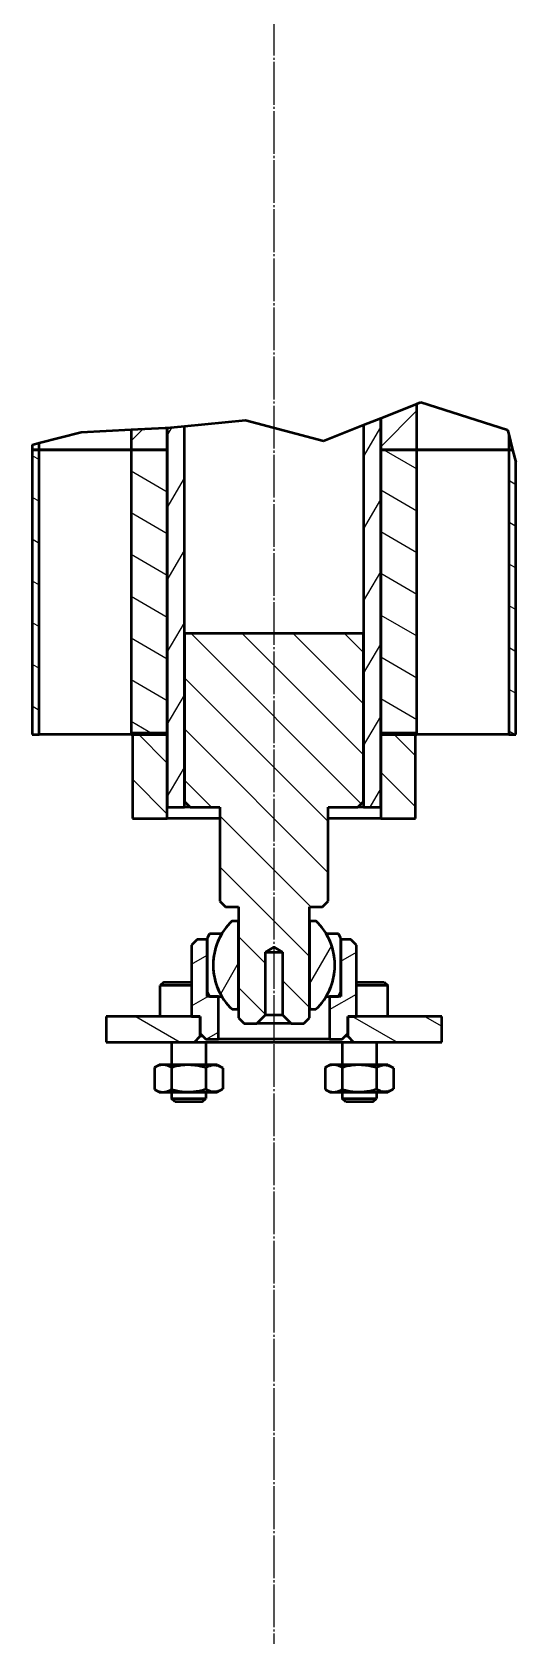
# Model space of a CAD drawing. Header units: millimetres. Extents: x 6662 to 10710, y 10182 to 13222.
# Drawn here: x 10540 to 10710, y 11380 to 11946 of the extents above; entities that cross this region are included whole.
import ezdxf

# ---------------------------------------------------------------- set-up
doc = ezdxf.new("R2010")
doc.units = ezdxf.units.MM
doc.linetypes.add('JIS_08_15', pattern=[17.25, 15, -0.75, 0.75, -0.75])
for name, color, linetype, lineweight in [('ハッチング', 20, 'Continuous', 25), ('中心線', 4, 'JIS_08_15', 25), ('外形線', 7, 'Continuous', 50), ('破断線', 3, 'Continuous', 50)]:
    doc.layers.add(name, color=color, linetype=linetype, lineweight=lineweight)
pattern_1 = [(135, (9770.17, 11303.131), (-8.98025, -8.98025), [])]
pattern_2 = [(225, (9770.17, 11303.131), (8.98025, -8.98025), [])]
pattern_3 = [(150, (9770.17, 11303.131), (-6.35, -10.99852), [])]
pattern_4 = [(240, (9770.17, 11303.131), (10.99852, -6.35), [])]
pattern_5 = [(210, (9770.17, 11303.131), (6.35, -10.99852), [])]

msp = doc.modelspace()

# ---------------------------------------------------------------- hatches: boundary and pattern name
at = {"layer": 'ハッチング'}
h = msp.add_hatch(dxfattribs=at)
h.set_pattern_fill('ANSI31', color=256, scale=101.599979, angle=180, style=0)
h.set_pattern_definition(pattern_2)
h.paths.add_polyline_path([(10675.2, 11815.4), (10662.45, 11810.33), (10662.45, 11799.23), (10675.2, 11799.23)])
h = msp.add_hatch(dxfattribs=at)
h.set_pattern_fill('ANSI31', color=256, scale=101.599979, angle=180, style=0)
h.set_pattern_definition(pattern_2)
h.paths.add_polyline_path([(10586.64, 11806.91), (10574.7, 11806.3), (10574.7, 11799.23), (10587.45, 11799.23), (10587.45, 11806.99)])
h = msp.add_hatch(dxfattribs=at)
h.set_pattern_fill('ANSI31', color=256, scale=101.599979, angle=195, style=0)
h.set_pattern_definition(pattern_4)
h.paths.add_polyline_path([(10593.45, 11807.58), (10587.45, 11806.99), (10587.45, 11673.73), (10593.45, 11673.73)])
h = msp.add_hatch(dxfattribs=at)
h.set_pattern_fill('ANSI31', color=256, scale=101.599979, angle=195, style=0)
h.set_pattern_definition(pattern_4)
h.paths.add_polyline_path([(10662.45, 11810.33), (10656.45, 11807.95), (10656.45, 11673.73), (10662.45, 11673.73)])
h = msp.add_hatch(dxfattribs=at)
h.set_pattern_fill('ANSI31', color=256, scale=101.599979, angle=105, style=0)
h.set_pattern_definition(pattern_3)
h.paths.add_polyline_path([(10539.95, 11799.23), (10539.95, 11699.23), (10542.45, 11699.23), (10542.45, 11799.23)])
h = msp.add_hatch(dxfattribs=at)
h.set_pattern_fill('ANSI31', color=256, scale=101.599979, angle=105, style=0)
h.set_pattern_definition(pattern_3)
h.paths.add_polyline_path([(10574.7, 11799.23), (10574.7, 11699.23), (10587.45, 11699.23), (10587.45, 11799.23)])
h = msp.add_hatch(dxfattribs=at)
h.set_pattern_fill('ANSI31', color=256, scale=101.599979, angle=105, style=0)
h.set_pattern_definition(pattern_3)
h.paths.add_polyline_path([(10675.2, 11699.23), (10675.2, 11799.23), (10662.45, 11799.23), (10662.45, 11699.23)])
h = msp.add_hatch(dxfattribs=at)
h.set_pattern_fill('ANSI31', color=256, scale=101.599979, angle=105, style=0)
h.set_pattern_definition(pattern_3)
h.paths.add_polyline_path([(10709.95, 11794.85), (10708.83, 11799.23), (10707.45, 11799.23), (10707.45, 11699.23), (10709.95, 11699.23)])
h = msp.add_hatch(dxfattribs=at)
h.set_pattern_fill('ANSI31', color=256, scale=101.599979, angle=90, style=0)
h.set_pattern_definition(pattern_1)
h.paths.add_polyline_path([(10612.45, 11599.73), (10614.45, 11597.73), (10618.95, 11597.73), (10621.95, 11600.73), (10621.95, 11622.73), (10624.92, 11624.51), (10624.94, 11624.52), (10624.94, 11624.53), (10624.95, 11624.53), (10624.95, 11624.53), (10624.95, 11624.53), (10624.95, 11624.53), (10624.95, 11624.53), (10624.95, 11624.53), (10624.95, 11624.53), (10624.95, 11624.53), (10624.95, 11624.53), (10624.95, 11624.53), (10624.95, 11624.53), (10624.95, 11624.53), (10624.96, 11624.53), (10624.96, 11624.53), (10624.96, 11624.53), (10624.96, 11624.53), (10624.96, 11624.53), (10624.96, 11624.53), (10624.97, 11624.52), (10624.99, 11624.51), (10627.95, 11622.73), (10627.95, 11600.73), (10630.95, 11597.73), (10635.45, 11597.73), (10637.45, 11599.73), (10637.45, 11638.73), (10641.95, 11638.73), (10643.95, 11640.73), (10643.95, 11673.73), (10654.45, 11673.73), (10656.45, 11675.73), (10656.45, 11734.73), (10593.45, 11734.73), (10593.45, 11675.73), (10595.45, 11673.73), (10605.95, 11673.73), (10605.95, 11640.73), (10607.95, 11638.73), (10612.45, 11638.73)])
h = msp.add_hatch(dxfattribs=at)
h.set_pattern_fill('ANSI31', color=256, scale=101.599979, angle=90, style=0)
h.set_pattern_definition(pattern_1)
h.paths.add_polyline_path([(10662.45, 11699.73), (10662.45, 11669.73), (10674.7, 11669.73), (10674.7, 11699.73)])
h = msp.add_hatch(dxfattribs=at)
h.set_pattern_fill('ANSI31', color=256, scale=101.599979, angle=195, style=0)
h.set_pattern_definition(pattern_4)
h.paths.add_polyline_path([(10611.95, 11602.73), (10612.45, 11603.23), (10612.45, 11633.73), (10610.2, 11633.73), (10607.04, 11629.93), (10604.83, 11625.51), (10603.7, 11620.7), (10603.7, 11615.76), (10604.83, 11610.95), (10607.04, 11606.53), (10610.2, 11602.73)])
h = msp.add_hatch(dxfattribs=at)
h.set_pattern_fill('ANSI31', color=256, scale=101.599979, angle=195, style=0)
h.set_pattern_definition(pattern_4)
h.paths.add_polyline_path([(10637.45, 11603.23), (10637.95, 11602.73), (10639.7, 11602.73), (10642.87, 11606.53), (10645.07, 11610.95), (10646.21, 11615.76), (10646.21, 11620.7), (10645.07, 11625.51), (10642.87, 11629.93), (10639.7, 11633.73), (10637.45, 11633.73)])
h = msp.add_hatch(dxfattribs=at)
h.set_pattern_fill('ANSI31', color=256, scale=101.599979, angle=165, style=0)
h.set_pattern_definition(pattern_5)
h.paths.add_polyline_path([(10597.95, 11627.23), (10595.95, 11625.23), (10595.95, 11600.23), (10598.95, 11600.23), (10598.95, 11594.23), (10600.95, 11592.23), (10605.45, 11592.23), (10605.45, 11607.23), (10601.45, 11607.23), (10601.45, 11627.23)])
h = msp.add_hatch(dxfattribs=at)
h.set_pattern_fill('ANSI31', color=256, scale=101.599979, angle=165, style=0)
h.set_pattern_definition(pattern_5)
h.paths.add_polyline_path([(10653.95, 11625.23), (10651.95, 11627.23), (10648.45, 11627.23), (10648.45, 11607.23), (10644.45, 11607.23), (10644.45, 11592.23), (10648.95, 11592.23), (10650.95, 11594.23), (10650.95, 11600.23), (10653.95, 11600.23)])
h = msp.add_hatch(dxfattribs=at)
h.set_pattern_fill('ANSI31', color=256, scale=101.599979, angle=105, style=0)
h.set_pattern_definition(pattern_3)
h.paths.add_polyline_path([(10565.95, 11591.23), (10596.95, 11591.23), (10598.95, 11593.23), (10598.95, 11600.23), (10565.95, 11600.23)])
h = msp.add_hatch(dxfattribs=at)
h.set_pattern_fill('ANSI31', color=256, scale=101.599979, angle=105, style=0)
h.set_pattern_definition(pattern_3)
h.paths.add_polyline_path([(10683.95, 11591.23), (10683.95, 11600.23), (10650.95, 11600.23), (10650.95, 11593.23), (10652.95, 11591.23)])

# ---------------------------------------------------------------- linework, layer by layer
for p, q in [((10587.45, 11689.2), (10576.92, 11699.73)), ((10587.45, 11671.24), (10575.2, 11683.49))]:
    msp.add_line(p, q, dxfattribs=at)
at = {"layer": '中心線'}
msp.add_line((10624.95, 12263.19), (10624.95, 11379.88), dxfattribs=at)
at = {"layer": '外形線'}
for p, q in [((10675.2, 11799.23), (10675.2, 11815.4)), ((10587.45, 11799.23), (10587.45, 11806.99)), ((10587.45, 11806.99), (10587.45, 11673.73)), ((10593.45, 11673.73), (10593.45, 11807.58)), ((10656.45, 11807.95), (10656.45, 11673.73)), ((10662.45, 11810.33), (10662.45, 11799.23)), ((10662.45, 11673.73), (10662.45, 11810.33)), ((10542.45, 11799.23), (10542.45, 11801.64)), ((10574.7, 11806.3), (10574.7, 11799.23)), ((10707.45, 11804.62), (10707.45, 11799.23)), ((10539.95, 11801), (10539.95, 11799.23)), ((10539.95, 11799.23), (10539.95, 11699.23)), ((10542.45, 11799.23), (10539.95, 11799.23)), ((10539.95, 11799.23), (10542.45, 11799.23)), ((10542.45, 11699.23), (10542.45, 11799.23)), ((10542.45, 11799.23), (10574.7, 11799.23)), ((10574.7, 11799.23), (10542.45, 11799.23)), ((10587.45, 11799.23), (10574.7, 11799.23)), ((10574.7, 11799.23), (10574.7, 11699.23)), ((10574.7, 11799.23), (10587.45, 11799.23)), ((10587.45, 11699.23), (10587.45, 11799.23)), ((10587.45, 11799.23), (10587.45, 11799.23)), ((10587.45, 11799.23), (10587.45, 11799.23)), ((10662.45, 11799.23), (10662.45, 11699.23)), ((10675.2, 11799.23), (10662.45, 11799.23)), ((10662.45, 11799.23), (10675.2, 11799.23)), ((10675.2, 11699.23), (10675.2, 11799.23)), ((10675.2, 11799.23), (10707.45, 11799.23)), ((10707.45, 11799.23), (10675.2, 11799.23)), ((10707.45, 11799.23), (10707.45, 11699.23)), ((10708.83, 11799.23), (10707.45, 11799.23)), ((10707.45, 11799.23), (10708.83, 11799.23)), ((10709.95, 11699.23), (10709.95, 11794.85)), ((10593.45, 11734.73), (10593.45, 11675.73)), ((10656.45, 11734.73), (10593.45, 11734.73)), ((10656.45, 11675.73), (10656.45, 11734.73)), ((10575.2, 11699.73), (10575.2, 11669.73)), ((10587.45, 11699.73), (10575.2, 11699.73)), ((10587.45, 11669.73), (10587.45, 11699.73)), ((10674.7, 11699.73), (10662.45, 11699.73)), ((10662.45, 11699.73), (10662.45, 11669.73)), ((10674.7, 11669.73), (10674.7, 11699.73)), ((10539.95, 11699.23), (10542.45, 11699.23)), ((10574.7, 11699.23), (10542.45, 11699.23)), ((10574.7, 11699.23), (10587.45, 11699.23)), ((10662.45, 11699.23), (10675.2, 11699.23)), ((10707.45, 11699.23), (10675.2, 11699.23)), ((10707.45, 11699.23), (10709.95, 11699.23)), ((10587.45, 11673.73), (10593.45, 11673.73)), ((10593.45, 11675.73), (10595.45, 11673.73)), ((10595.45, 11673.73), (10593.45, 11673.73)), ((10595.45, 11673.73), (10605.95, 11673.73)), ((10605.95, 11673.73), (10605.95, 11640.73)), ((10643.95, 11673.73), (10654.45, 11673.73)), ((10643.95, 11640.73), (10643.95, 11673.73)), ((10654.45, 11673.73), (10656.45, 11675.73)), ((10656.45, 11673.73), (10654.45, 11673.73)), ((10656.45, 11673.73), (10662.45, 11673.73)), ((10575.2, 11669.73), (10587.45, 11669.73)), ((10605.95, 11669.73), (10587.45, 11669.73)), ((10662.45, 11669.73), (10643.95, 11669.73)), ((10662.45, 11669.73), (10674.7, 11669.73)), ((10605.95, 11640.73), (10607.95, 11638.73)), ((10607.95, 11638.73), (10612.45, 11638.73)), ((10612.45, 11638.73), (10612.45, 11599.73)), ((10637.45, 11638.73), (10641.95, 11638.73)), ((10637.45, 11599.73), (10637.45, 11638.73)), ((10641.95, 11638.73), (10643.95, 11640.73)), ((10612.45, 11633.73), (10610.2, 11633.73)), ((10612.45, 11603.23), (10612.45, 11633.73)), ((10637.45, 11633.73), (10637.45, 11603.23)), ((10639.7, 11633.73), (10637.45, 11633.73)), ((10597.95, 11627.23), (10595.95, 11625.23)), ((10601.45, 11627.23), (10597.95, 11627.23)), ((10602.32, 11629.23), (10601.45, 11627.73)), ((10601.45, 11627.73), (10601.45, 11608.73)), ((10601.45, 11607.23), (10601.45, 11627.23)), ((10606.59, 11629.23), (10602.32, 11629.23)), ((10606.59, 11629.23), (10606.6, 11629.23)), ((10643.31, 11629.23), (10643.31, 11629.23)), ((10647.59, 11629.23), (10643.31, 11629.23)), ((10648.45, 11627.73), (10647.59, 11629.23)), ((10648.45, 11608.73), (10648.45, 11627.73)), ((10648.45, 11627.23), (10648.45, 11607.23)), ((10651.95, 11627.23), (10648.45, 11627.23)), ((10653.95, 11625.23), (10651.95, 11627.23)), ((10595.95, 11625.23), (10595.95, 11600.23)), ((10621.95, 11622.73), (10627.95, 11622.73)), ((10621.95, 11600.73), (10621.95, 11622.73)), ((10627.95, 11622.73), (10627.95, 11600.73)), ((10653.95, 11600.23), (10653.95, 11625.23)), ((10586.19, 11612.23), (10584.99, 11611.03)), ((10595.95, 11611.03), (10584.99, 11611.03)), ((10584.99, 11600.23), (10584.99, 11611.03)), ((10586.19, 11612.23), (10595.95, 11612.23)), ((10601.45, 11608.73), (10602.32, 11607.23)), ((10647.59, 11607.23), (10648.45, 11608.73)), ((10653.95, 11612.23), (10661.26, 11612.23)), ((10662.12, 11611.03), (10653.95, 11611.03)), ((10661.26, 11612.23), (10663.71, 11612.23)), ((10664.91, 11611.03), (10662.12, 11611.03)), ((10663.71, 11612.23), (10664.91, 11611.03)), ((10664.91, 11600.23), (10664.91, 11611.03)), ((10605.45, 11607.23), (10601.45, 11607.23)), ((10602.32, 11607.23), (10606.59, 11607.23)), ((10605.45, 11592.23), (10605.45, 11607.23)), ((10606.59, 11607.23), (10606.6, 11607.23)), ((10611.95, 11602.73), (10612.45, 11603.23)), ((10637.45, 11603.23), (10637.95, 11602.73)), ((10643.31, 11607.23), (10643.31, 11607.23)), ((10643.31, 11607.23), (10647.59, 11607.23)), ((10644.45, 11607.23), (10644.45, 11592.23)), ((10648.45, 11607.23), (10644.45, 11607.23)), ((10565.95, 11600.23), (10565.95, 11591.23)), ((10598.95, 11600.23), (10565.95, 11600.23)), ((10595.95, 11600.23), (10598.95, 11600.23)), ((10598.95, 11600.23), (10598.95, 11594.23)), ((10598.95, 11593.23), (10598.95, 11600.23)), ((10610.2, 11602.73), (10611.95, 11602.73)), ((10611.95, 11602.73), (10612.45, 11602.73)), ((10612.45, 11599.73), (10614.45, 11597.73)), ((10614.45, 11597.73), (10618.95, 11597.73)), ((10618.95, 11597.73), (10621.95, 11600.73)), ((10630.95, 11597.73), (10618.95, 11597.73)), ((10621.95, 11600.73), (10627.95, 11600.73)), ((10627.95, 11600.73), (10630.95, 11597.73)), ((10630.95, 11597.73), (10635.45, 11597.73)), ((10635.45, 11597.73), (10637.45, 11599.73)), ((10637.45, 11602.73), (10637.95, 11602.73)), ((10637.95, 11602.73), (10639.7, 11602.73)), ((10650.95, 11600.23), (10653.95, 11600.23)), ((10650.95, 11594.23), (10650.95, 11600.23)), ((10650.95, 11600.23), (10650.95, 11593.23)), ((10683.95, 11600.23), (10650.95, 11600.23)), ((10683.95, 11591.23), (10683.95, 11600.23)), ((10596.95, 11591.23), (10598.95, 11593.23)), ((10598.95, 11594.23), (10600.95, 11592.23)), ((10599.95, 11593.23), (10598.95, 11593.23)), ((10600.95, 11592.23), (10605.45, 11592.23)), ((10644.45, 11592.23), (10605.45, 11592.23)), ((10644.45, 11592.23), (10648.95, 11592.23)), ((10648.95, 11592.23), (10650.95, 11594.23)), ((10650.95, 11593.23), (10649.95, 11593.23)), ((10650.95, 11593.23), (10652.95, 11591.23)), ((10565.95, 11591.23), (10596.95, 11591.23)), ((10588.95, 11591.23), (10588.95, 11583.23)), ((10596.95, 11591.23), (10652.95, 11591.23)), ((10600.95, 11591.23), (10600.95, 11583.23)), ((10648.95, 11591.23), (10648.95, 11583.23)), ((10652.95, 11591.23), (10683.95, 11591.23)), ((10660.95, 11591.23), (10660.95, 11583.23)), ((10582.95, 11582.29), (10582.95, 11574.57)), ((10584.58, 11583.23), (10583.02, 11582.33)), ((10585.94, 11583.23), (10584.58, 11583.23)), ((10604.98, 11583.23), (10585.94, 11583.23)), ((10588.94, 11582.29), (10588.94, 11574.57)), ((10600.94, 11582.19), (10600.94, 11574.67)), ((10604.98, 11583.23), (10606.91, 11582.12)), ((10606.95, 11582.1), (10606.95, 11574.77)), ((10642.95, 11582.29), (10642.95, 11574.57)), ((10644.58, 11583.23), (10643.02, 11582.33)), ((10645.94, 11583.23), (10644.58, 11583.23)), ((10664.98, 11583.23), (10645.94, 11583.23)), ((10648.94, 11582.29), (10648.94, 11574.57)), ((10660.94, 11582.19), (10660.94, 11574.67)), ((10664.98, 11583.23), (10666.91, 11582.12)), ((10666.95, 11582.1), (10666.95, 11574.77)), ((10584.58, 11573.63), (10583.02, 11574.54)), ((10584.58, 11573.63), (10585.94, 11573.63)), ((10585.94, 11573.63), (10604.98, 11573.63)), ((10588.95, 11573.63), (10588.95, 11571.43)), ((10588.95, 11571.43), (10599.27, 11571.43)), ((10590.15, 11570.23), (10588.95, 11571.43)), ((10598.41, 11570.23), (10590.15, 11570.23)), ((10599.75, 11570.23), (10598.41, 11570.23)), ((10599.27, 11571.43), (10600.95, 11571.43)), ((10599.75, 11570.23), (10600.95, 11571.43)), ((10600.95, 11573.63), (10600.95, 11571.43)), ((10604.98, 11573.63), (10606.91, 11574.74)), ((10644.58, 11573.63), (10643.02, 11574.54)), ((10644.58, 11573.63), (10645.94, 11573.63)), ((10645.94, 11573.63), (10664.98, 11573.63)), ((10648.95, 11573.63), (10648.95, 11571.43)), ((10648.95, 11571.43), (10659.27, 11571.43)), ((10650.15, 11570.23), (10648.95, 11571.43)), ((10658.41, 11570.23), (10650.15, 11570.23)), ((10659.75, 11570.23), (10658.41, 11570.23)), ((10659.27, 11571.43), (10660.95, 11571.43)), ((10659.75, 11570.23), (10660.95, 11571.43)), ((10660.95, 11573.63), (10660.95, 11571.43)), ((10664.98, 11573.63), (10666.91, 11574.74))]:
    msp.add_line(p, q, dxfattribs=at).dxf.unprotected_set("ltscale", 0)
for points in [[(10621.95, 11622.73), (10624.92, 11624.51), (10624.94, 11624.52), (10624.94, 11624.53), (10624.95, 11624.53), (10624.95, 11624.53), (10624.95, 11624.53), (10624.95, 11624.53), (10624.95, 11624.53), (10624.95, 11624.53), (10624.95, 11624.53), (10624.95, 11624.53), (10624.95, 11624.53), (10624.95, 11624.53), (10624.95, 11624.53), (10624.95, 11624.53), (10624.96, 11624.53), (10624.96, 11624.53), (10624.96, 11624.53), (10624.96, 11624.53), (10624.96, 11624.53), (10624.96, 11624.53), (10624.97, 11624.52), (10624.99, 11624.51), (10627.95, 11622.73)], [(10585.94, 11583.23), (10585.82, 11583.23), (10585.69, 11583.22), (10585.56, 11583.21), (10585.44, 11583.2), (10585.32, 11583.19), (10585.19, 11583.17), (10585.07, 11583.14), (10584.95, 11583.12), (10584.82, 11583.09), (10584.7, 11583.06), (10584.58, 11583.02), (10584.46, 11582.98), (10584.33, 11582.94), (10584.21, 11582.9), (10584.09, 11582.85), (10583.96, 11582.8), (10583.84, 11582.75), (10583.72, 11582.69), (10583.59, 11582.63), (10583.46, 11582.57), (10583.34, 11582.5), (10583.21, 11582.43), (10583.08, 11582.36), (10582.95, 11582.29)], [(10588.94, 11582.29), (10588.81, 11582.36), (10588.68, 11582.43), (10588.55, 11582.5), (10588.42, 11582.57), (10588.3, 11582.63), (10588.17, 11582.69), (10588.05, 11582.75), (10587.92, 11582.8), (10587.8, 11582.85), (10587.68, 11582.9), (10587.55, 11582.94), (10587.43, 11582.98), (10587.31, 11583.02), (10587.19, 11583.06), (10587.06, 11583.09), (10586.94, 11583.12), (10586.82, 11583.14), (10586.69, 11583.17), (10586.57, 11583.19), (10586.45, 11583.2), (10586.32, 11583.21), (10586.2, 11583.22), (10586.07, 11583.23), (10585.94, 11583.23)], [(10600.94, 11582.19), (10600.36, 11582.36), (10599.81, 11582.5), (10599.27, 11582.63), (10598.75, 11582.75), (10598.24, 11582.85), (10597.74, 11582.93), (10597.25, 11583), (10596.77, 11583.06), (10596.3, 11583.11), (10595.83, 11583.14), (10595.37, 11583.17), (10594.9, 11583.17), (10594.44, 11583.17), (10593.97, 11583.16), (10593.51, 11583.13), (10593.04, 11583.09), (10592.56, 11583.04), (10592.08, 11582.98), (10591.59, 11582.9), (10591.08, 11582.81), (10590.57, 11582.7), (10590.04, 11582.58), (10589.5, 11582.44), (10588.94, 11582.29)], [(10606.95, 11582.1), (10606.66, 11582.26), (10606.39, 11582.4), (10606.12, 11582.53), (10605.86, 11582.64), (10605.6, 11582.74), (10605.35, 11582.82), (10605.11, 11582.9), (10604.87, 11582.95), (10604.63, 11583), (10604.39, 11583.03), (10604.16, 11583.05), (10603.93, 11583.06), (10603.69, 11583.06), (10603.46, 11583.05), (10603.23, 11583.02), (10602.99, 11582.98), (10602.75, 11582.93), (10602.51, 11582.87), (10602.26, 11582.79), (10602.01, 11582.7), (10601.75, 11582.6), (10601.49, 11582.48), (10601.22, 11582.34), (10600.94, 11582.19)], [(10645.94, 11583.23), (10645.82, 11583.23), (10645.69, 11583.22), (10645.56, 11583.21), (10645.44, 11583.2), (10645.32, 11583.19), (10645.19, 11583.17), (10645.07, 11583.14), (10644.95, 11583.12), (10644.82, 11583.09), (10644.7, 11583.06), (10644.58, 11583.02), (10644.46, 11582.98), (10644.33, 11582.94), (10644.21, 11582.9), (10644.09, 11582.85), (10643.96, 11582.8), (10643.84, 11582.75), (10643.72, 11582.69), (10643.59, 11582.63), (10643.46, 11582.57), (10643.34, 11582.5), (10643.21, 11582.43), (10643.08, 11582.36), (10642.95, 11582.29)], [(10648.94, 11582.29), (10648.81, 11582.36), (10648.68, 11582.43), (10648.55, 11582.5), (10648.42, 11582.57), (10648.3, 11582.63), (10648.17, 11582.69), (10648.05, 11582.75), (10647.92, 11582.8), (10647.8, 11582.85), (10647.68, 11582.9), (10647.55, 11582.94), (10647.43, 11582.98), (10647.31, 11583.02), (10647.19, 11583.06), (10647.06, 11583.09), (10646.94, 11583.12), (10646.82, 11583.14), (10646.69, 11583.17), (10646.57, 11583.19), (10646.45, 11583.2), (10646.32, 11583.21), (10646.2, 11583.22), (10646.07, 11583.23), (10645.94, 11583.23)], [(10660.94, 11582.19), (10660.36, 11582.36), (10659.81, 11582.5), (10659.27, 11582.63), (10658.75, 11582.75), (10658.24, 11582.85), (10657.74, 11582.93), (10657.25, 11583), (10656.77, 11583.06), (10656.3, 11583.11), (10655.83, 11583.14), (10655.37, 11583.17), (10654.9, 11583.17), (10654.44, 11583.17), (10653.97, 11583.16), (10653.51, 11583.13), (10653.04, 11583.09), (10652.56, 11583.04), (10652.08, 11582.98), (10651.59, 11582.9), (10651.08, 11582.81), (10650.57, 11582.7), (10650.04, 11582.58), (10649.5, 11582.44), (10648.94, 11582.29)], [(10666.95, 11582.1), (10666.66, 11582.26), (10666.39, 11582.4), (10666.12, 11582.53), (10665.86, 11582.64), (10665.6, 11582.74), (10665.35, 11582.82), (10665.11, 11582.9), (10664.87, 11582.95), (10664.63, 11583), (10664.39, 11583.03), (10664.16, 11583.05), (10663.93, 11583.06), (10663.69, 11583.06), (10663.46, 11583.05), (10663.23, 11583.02), (10662.99, 11582.98), (10662.75, 11582.93), (10662.51, 11582.87), (10662.26, 11582.79), (10662.01, 11582.7), (10661.75, 11582.6), (10661.49, 11582.48), (10661.22, 11582.34), (10660.94, 11582.19)], [(10600.94, 11574.67), (10601.22, 11574.52), (10601.49, 11574.38), (10601.75, 11574.27), (10602.01, 11574.16), (10602.26, 11574.07), (10602.51, 11573.99), (10602.75, 11573.93), (10602.99, 11573.88), (10603.23, 11573.84), (10603.46, 11573.81), (10603.69, 11573.8), (10603.93, 11573.8), (10604.16, 11573.81), (10604.39, 11573.83), (10604.63, 11573.86), (10604.87, 11573.91), (10605.11, 11573.97), (10605.35, 11574.04), (10605.6, 11574.12), (10605.86, 11574.22), (10606.12, 11574.33), (10606.39, 11574.46), (10606.66, 11574.6), (10606.95, 11574.77)], [(10660.94, 11574.67), (10661.22, 11574.52), (10661.49, 11574.38), (10661.75, 11574.27), (10662.01, 11574.16), (10662.26, 11574.07), (10662.51, 11573.99), (10662.75, 11573.93), (10662.99, 11573.88), (10663.23, 11573.84), (10663.46, 11573.81), (10663.69, 11573.8), (10663.93, 11573.8), (10664.16, 11573.81), (10664.39, 11573.83), (10664.63, 11573.86), (10664.87, 11573.91), (10665.11, 11573.97), (10665.35, 11574.04), (10665.6, 11574.12), (10665.86, 11574.22), (10666.12, 11574.33), (10666.39, 11574.46), (10666.66, 11574.6), (10666.95, 11574.77)], [(10582.95, 11574.57), (10583.08, 11574.5), (10583.21, 11574.43), (10583.34, 11574.36), (10583.46, 11574.29), (10583.59, 11574.23), (10583.72, 11574.17), (10583.84, 11574.11), (10583.96, 11574.06), (10584.09, 11574.01), (10584.21, 11573.96), (10584.33, 11573.92), (10584.46, 11573.88), (10584.58, 11573.84), (10584.7, 11573.8), (10584.82, 11573.77), (10584.95, 11573.74), (10585.07, 11573.72), (10585.19, 11573.69), (10585.32, 11573.68), (10585.44, 11573.66), (10585.56, 11573.65), (10585.69, 11573.64), (10585.82, 11573.63), (10585.94, 11573.63)], [(10585.94, 11573.63), (10586.07, 11573.63), (10586.2, 11573.64), (10586.32, 11573.65), (10586.45, 11573.66), (10586.57, 11573.68), (10586.69, 11573.69), (10586.82, 11573.72), (10586.94, 11573.74), (10587.06, 11573.77), (10587.19, 11573.8), (10587.31, 11573.84), (10587.43, 11573.88), (10587.55, 11573.92), (10587.68, 11573.96), (10587.8, 11574.01), (10587.92, 11574.06), (10588.05, 11574.11), (10588.17, 11574.17), (10588.3, 11574.23), (10588.42, 11574.29), (10588.55, 11574.36), (10588.68, 11574.43), (10588.81, 11574.5), (10588.94, 11574.57)], [(10588.94, 11574.57), (10589.5, 11574.42), (10590.04, 11574.28), (10590.57, 11574.16), (10591.08, 11574.06), (10591.59, 11573.96), (10592.08, 11573.89), (10592.56, 11573.82), (10593.04, 11573.77), (10593.51, 11573.73), (10593.97, 11573.7), (10594.44, 11573.69), (10594.9, 11573.69), (10595.37, 11573.7), (10595.83, 11573.72), (10596.3, 11573.75), (10596.77, 11573.8), (10597.25, 11573.86), (10597.74, 11573.93), (10598.24, 11574.01), (10598.75, 11574.11), (10599.27, 11574.23), (10599.81, 11574.36), (10600.36, 11574.51), (10600.94, 11574.67)], [(10642.95, 11574.57), (10643.08, 11574.5), (10643.21, 11574.43), (10643.34, 11574.36), (10643.46, 11574.29), (10643.59, 11574.23), (10643.72, 11574.17), (10643.84, 11574.11), (10643.96, 11574.06), (10644.09, 11574.01), (10644.21, 11573.96), (10644.33, 11573.92), (10644.46, 11573.88), (10644.58, 11573.84), (10644.7, 11573.8), (10644.82, 11573.77), (10644.95, 11573.74), (10645.07, 11573.72), (10645.19, 11573.69), (10645.32, 11573.68), (10645.44, 11573.66), (10645.56, 11573.65), (10645.69, 11573.64), (10645.82, 11573.63), (10645.94, 11573.63)], [(10645.94, 11573.63), (10646.07, 11573.63), (10646.2, 11573.64), (10646.32, 11573.65), (10646.45, 11573.66), (10646.57, 11573.68), (10646.69, 11573.69), (10646.82, 11573.72), (10646.94, 11573.74), (10647.06, 11573.77), (10647.19, 11573.8), (10647.31, 11573.84), (10647.43, 11573.88), (10647.55, 11573.92), (10647.68, 11573.96), (10647.8, 11574.01), (10647.92, 11574.06), (10648.05, 11574.11), (10648.17, 11574.17), (10648.3, 11574.23), (10648.42, 11574.29), (10648.55, 11574.36), (10648.68, 11574.43), (10648.81, 11574.5), (10648.94, 11574.57)], [(10648.94, 11574.57), (10649.5, 11574.42), (10650.04, 11574.28), (10650.57, 11574.16), (10651.08, 11574.06), (10651.59, 11573.96), (10652.08, 11573.89), (10652.56, 11573.82), (10653.04, 11573.77), (10653.51, 11573.73), (10653.97, 11573.7), (10654.44, 11573.69), (10654.9, 11573.69), (10655.37, 11573.7), (10655.83, 11573.72), (10656.3, 11573.75), (10656.77, 11573.8), (10657.25, 11573.86), (10657.74, 11573.93), (10658.24, 11574.01), (10658.75, 11574.11), (10659.27, 11574.23), (10659.81, 11574.36), (10660.36, 11574.51), (10660.94, 11574.67)]]:
    msp.add_lwpolyline(points, dxfattribs=at).dxf.unprotected_set("ltscale", 0)
for start, end in [(133.5797, 226.4203), (313.5797, 46.4203), (149.0681, 210.9319), (329.0681, 30.9319)]:
    msp.add_arc((10624.95, 11618.23), 21.4, start, end, dxfattribs=at).dxf.unprotected_set("ltscale", 0)
at = {"layer": '破断線'}
for p, q in [((10662.45, 11810.33), (10675.2, 11815.4)), ((10675.2, 11815.4), (10676.52, 11815.92)), ((10676.52, 11815.92), (10707.04, 11806.22)), ((10574.7, 11806.3), (10586.64, 11806.91)), ((10586.64, 11806.91), (10587.45, 11806.99)), ((10587.45, 11806.99), (10593.45, 11807.58)), ((10587.45, 11806.99), (10587.45, 11806.99)), ((10593.45, 11807.58), (10614.9, 11809.66)), ((10614.9, 11809.66), (10642.36, 11802.34)), ((10642.36, 11802.34), (10656.45, 11807.95)), ((10656.45, 11807.95), (10662.45, 11810.33)), ((10539.95, 11801), (10542.45, 11801.64)), ((10542.45, 11801.64), (10557.11, 11805.41)), ((10557.11, 11805.41), (10574.7, 11806.3)), ((10707.04, 11806.22), (10707.45, 11804.62)), ((10707.45, 11804.62), (10708.83, 11799.23)), ((10708.83, 11799.23), (10709.95, 11794.85))]:
    msp.add_line(p, q, dxfattribs=at).dxf.unprotected_set("ltscale", 0)

doc.saveas('drawing.dxf')
